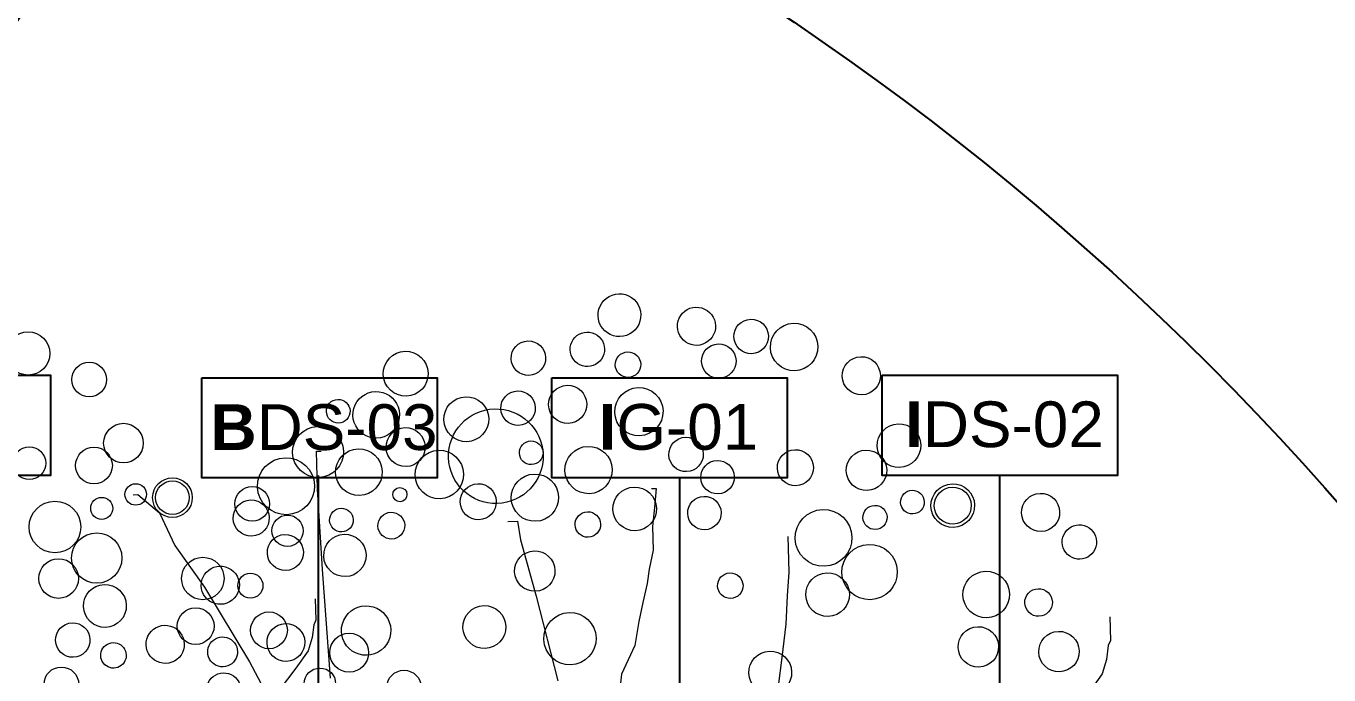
# Model space of a CAD drawing. Header units: metres. Extents: x -325 to 301, y -147 to 149.
# Drawn here: x 20.577 to 21.646, y 77.825 to 78.357 of the extents above; entities that cross this region are included whole.
import ezdxf

# ---------------------------------------------------------------- set-up
doc = ezdxf.new("R2010")
doc.units = ezdxf.units.M
doc.layers.add('-AUX-QAD', color=5, linetype='Continuous', plot=False)
doc.layers.add('-AUX_MON', color=3, linetype='Continuous', plot=False)
doc.layers.add('0-TX-1_25', color=7, linetype='Continuous', true_color=0x3f4f7f)
doc.layers.add('05-VEG-gris 50%', color=253, linetype='Continuous', lineweight=18)
doc.layers.add('1-CM', color=7, linetype='Continuous', lineweight=0)
doc.layers.add('A-KEYPLAN_HATCH', color=7, linetype='Continuous')
doc.layers.add('A_TEXT_2', color=7, linetype='Continuous')
doc.styles.get("Standard").update_dxf_attribs({"font": 'arial.ttf'})

# ---------------------------------------------------------------- blocks, each defined once
blk = doc.blocks.new('ccddddddddddd')
blk.add_lwpolyline([(94.73401807900518, 19.31669904664159), (94.73401807947084, 19.20720692630857), (94.72306444868445, 19.18530855188146), (94.71211094036698, 19.11961326375604), (94.69020380219445, 19.05391805805266), (94.6244823881425, 18.9663243945688), (94.53685383545235, 18.85683235758916), (94.42731814458966, 18.72544186376035), (94.2958753160201, 18.57215299457312), (94.18633962515742, 18.44076250074431), (94.09871107293293, 18.26557517424226), (94.01108251977712, 18.11228630598634), (93.94536110479385, 17.93709898088127), (93.8796396907419, 17.74001328041777), (93.81391827668995, 17.54292749799788), (93.74819686170667, 17.30204496672377), (93.66056830901653, 17.061162434984), (93.57293975679204, 16.7764830715023), (93.46340406592935, 16.44800687720999), (93.353868374601, 16.09763222653419), (93.22242554603145, 15.72535920049995), (93.11288985563442, 15.39688300620764)])
for centre, radius in [((93.31114502064884, 20.60870544845238), 0.1100385761945846), ((93.6178449545987, 20.466365726199), 0.08827588449571261), ((93.78214843012393, 20.13788953144103), 0.100948621194932), ((93.30019139032811, 20.0502958688885), 0.08341479203162756), ((93.6287984624505, 20.02839749492705), 0.09355456895831013), ((93.83691633632407, 19.87510854331776), 0.05475392728177474), ((94.02312694909051, 19.85321016935632), 0.100948621194932), ((94.02312694909051, 19.85321016935632), 0.08552993772729109), ((93.42068071104586, 19.72181967506185), 0.1313904942115585), ((93.66165923094377, 19.80941333761439), 0.05583111220221605), ((94.4284090665169, 19.80941333761439), 0.08827588449571261), ((94.6036661718972, 19.66707361536101), 0.0797138132272792), ((93.6287984624505, 19.5575815779157), 0.1281631355179718), ((93.6287984624505, 19.5575815779157), 0.1281631355179718), ((93.43163421889767, 19.45903868600726), 0.100948621194932), ((94.16552340891212, 19.43714031158015), 0.1078442209085107), ((94.40650192834437, 19.39334348030388), 0.06385108598971867), ((94.12170913256705, 19.19625778030604), 0.09355468922416664), ((94.49413048103452, 19.1634100950323), 0.09355468922416664), ((94.89874616917223, 19.0372787155211), 0.09914972109653161), ((93.4293061341159, 18.92029236769304), 0.08827586927244695), ((94.74539620196447, 18.88398976437747), 0.0797138132272792), ((95.17258533509448, 18.85114216106012), 0.08827586927244695)]:
    blk.add_circle(centre, radius)
blk = doc.blocks.new('hatch keyplan 2')
at = {"layer": 'A-KEYPLAN_HATCH'}
blk.add_lwpolyline([(0, 0.005476596624248486), (0.012874798693294, 0.005476596623793739), (0.012874798693294, -2.273736754432321e-13), (0, 0)], close=True, dxfattribs=at)
blk = doc.blocks.new('hatch keyplan')
at = {"layer": 'A-KEYPLAN_HATCH'}
blk.add_blockref('hatch keyplan 2', (1.430579833341536, 0.8521467901477053), dxfattribs=at)
blk = doc.blocks.new('T-01')
at = {"layer": 'A-KEYPLAN_HATCH'}
blk.add_blockref('hatch keyplan', (-1.430579833341536, -0.8521467901477053), dxfattribs=at)
at = {"layer": 'A_TEXT_2', "insert": (-0.0007977306934924266, 0.004083503112212838), "char_height": 0.0025, "attachment_point": 1}
blk.add_mtext_dynamic_manual_height_columns('\\pi0.00405;{\\fArial|b1|i0|c0|p34;T}-01', width=0.01456192034901793, gutter_width=0.015, heights=[0], dxfattribs=at)
blk = doc.blocks.new('B-DS03')
at = {"layer": 'A-KEYPLAN_HATCH'}
blk.add_blockref('hatch keyplan', (-1.430579833341536, -0.8521467901477053), dxfattribs=at)
at = {"layer": 'A_TEXT_2', "insert": (-0.0007977307988561444, 0.004032374434375541), "char_height": 0.0025, "attachment_point": 1}
blk.add_mtext_dynamic_manual_height_columns('\\pi0.00128;{\\fArial|b1|i0|c0|p34;B}DS-03', width=0.01456192034901793, gutter_width=0.015, heights=[0], dxfattribs=at)
blk = doc.blocks.new('I-06B')
at = {"layer": 'A-KEYPLAN_HATCH'}
blk.add_blockref('hatch keyplan', (-1.430579833341536, -0.8521467901477053), dxfattribs=at)
at = {"layer": 'A_TEXT_2', "insert": (-0.0007977307986626325, 0.00404589630651675), "char_height": 0.0025, "attachment_point": 1}
blk.add_mtext_dynamic_manual_height_columns('\\pi0.00206;{\\fArial|b1|i0|c0|p34;I}DS-02', width=0.01456192034901793, gutter_width=0.015, heights=[0], dxfattribs=at)
blk = doc.blocks.new('IG01')
at = {"layer": 'A-KEYPLAN_HATCH', "xscale": 10, "yscale": 10, "zscale": 10}
blk.add_blockref('hatch keyplan', (-14.30579833341537, -8.521467901477052), dxfattribs=at)
at = {"layer": 'A_TEXT_2', "insert": (-0.007977307986635651, 0.04045896306516727), "char_height": 0.025, "attachment_point": 1}
blk.add_mtext_dynamic_manual_height_columns('\\pi0.03354;{\\fArial|b1|i0|c0|p34;I}G-01', width=0.1456192034901793, gutter_width=0.15, heights=[0], dxfattribs=at)

msp = doc.modelspace()

# ---------------------------------------------------------------- linework, layer by layer
at = {"layer": '-AUX-QAD'}
for radius in [4.423163336561861, 4.207516772289723]:
    msp.add_circle((16.89760635375546, 80.82832178061602), radius, dxfattribs=at)
at = {"layer": '-AUX_MON'}
for radius in [2.605396921805838, 2.303722373471873]:
    msp.add_circle((19.91883515369868, 76.45016396264691), radius, dxfattribs=at)
at = {"layer": '0-TX-1_25'}
for p, q in [((20.81661889351015, 75.88580351560064), (20.81661889351015, 77.98870204491712)), ((21.3764666570174, 75.73643837905135), (21.37567636805196, 77.98870204491371))]:
    msp.add_line(p, q, dxfattribs=at)
msp.add_lwpolyline([(21.1129748639463, 75.63644658111613), (21.1129748639463, 77.98658681605394)], dxfattribs=at)
at = {"layer": '05-VEG-gris 50%'}
for p, q in [((20.81485488403686, 78.0084584618564), (20.81873791989037, 78.00857507135899)), ((20.81578739125379, 77.97740654345782), (20.81485488403686, 78.0084584618564)), ((20.81971047351234, 77.91147952970297), (20.81578739125379, 77.97740654345782)), ((21.0897745317603, 77.97786455020488), (21.09365756714814, 77.97798116017313)), ((21.09365756714814, 77.97798116017313), (21.09218231354006, 77.96239689622254)), ((20.66434899389841, 77.97285876400949), (20.66823202975192, 77.97297537351207)), ((20.66823202975192, 77.97297537351207), (20.68617193305963, 77.95797415800573)), ((20.68617193305963, 77.95797415800573), (20.69863698350363, 77.93115356635482)), ((21.09218231354006, 77.96239689622254), (21.09070703804591, 77.94681263227196)), ((20.9720413293513, 77.95101901494147), (20.97980740105831, 77.9512522344123)), ((20.97980740105831, 77.9512522344123), (20.98221516141766, 77.93578457996429)), ((21.09070703804591, 77.94681263227196), (21.09128985412516, 77.92740519066521)), ((20.98221516141766, 77.93578457996429), (20.99526302887224, 77.88955653203831)), ((21.20172325939038, 77.93849154818983), (21.20259748397493, 77.90938037844555)), ((20.69863698350363, 77.93115356635482), (20.72298426831239, 77.89691980952577)), ((21.09128985412516, 77.92740519066521), (21.08787307188013, 77.91176262196333)), ((20.82627446575188, 77.82232188224972), (20.81971047351234, 77.91147952970297)), ((21.08787307188013, 77.91176262196333), (21.08628125486993, 77.90005984065303)), ((21.20259748397493, 77.90938037844555), (21.20123877188288, 77.88991461718635)), ((20.72298426831239, 77.89691980952577), (20.75979660356515, 77.83586547548131)), ((21.08628125486993, 77.90005984065303), (21.08286447169357, 77.88441728661948)), ((20.99526302887224, 77.88955653203831), (21.01289331119605, 77.82015616983355)), ((21.08286447169357, 77.88441728661948), (21.07944768898287, 77.8687747179176)), ((21.20123877188288, 77.88991461718635), (21.19999664507904, 77.86656737398536)), ((21.46598930794843, 77.87261279836477), (21.46657212449335, 77.85320534232252)), ((21.07944768898287, 77.8687747179176), (21.0761474706056, 77.84925065167428)), ((21.19999664507904, 77.86656737398536), (21.19692955210903, 77.8392803433928)), ((21.0761474706056, 77.84925065167428), (21.06519774252646, 77.82561188425117)), ((21.46474715879285, 77.84926555469812), (21.46315534178265, 77.83756277362065)), ((21.46657212449335, 77.85320534232252), (21.46474715879285, 77.84926555469812)), ((21.19692955210903, 77.8392803433928), (21.1937458957369, 77.81587479520769)), ((21.46315534178265, 77.83756277362065), (21.45962199566983, 77.82580170199455)), ((20.75979660356515, 77.83586547548131), (20.80095822781422, 77.75940177777031)), ((21.06519774252646, 77.82561188425117), (21.06213064955645, 77.79832485342578)), ((21.45962199566983, 77.82580170199455), (21.44843914171778, 77.80992591358901))]:
    msp.add_line(p, q, dxfattribs=at)
for centre, major_axis, ratio, start_param, end_param in [((21.06351757094362, 78.12015120197267), (0.01243248633716994, 0.01243248633716994), 0.9999999999999436, 5.527808680557587, 11.81099398773717), ((21.12672304919087, 78.11106378772476), (0.0110690027817938, 0.0110690027817938), 0.9999999999997012, 5.527808680557434, 11.81099398773702), ((21.17166938025602, 78.10270107212656), (-0.009995397696246676, 0.009995397696246676), 0.9999999999997289, 3.95701235376289, 10.24019766094248), ((21.03715226331823, 78.09216449783364), (-0.009995397696245918, 0.009995397696245918), 0.9999999999999416, 3.95701235376272, 10.24019766094231), ((21.20690811144286, 78.09404684627609), (0.01379785116862531, 0.01379785116862531), 0.999999999999981, 5.527808680557628, 11.81099398773721), ((20.98878914954238, 78.08488464496278), (-0.009995397696246959, 0.009995397696246957), 0.9999999999998592, 3.957012353762754, 10.24019766094234), ((21.14507094629207, 78.08247736237192), (-0.00999539769624724, 0.009995397696247237), 0.999999999999867, 3.957012353762813, 10.2401976609424), ((20.88812162678786, 78.07214906370447), (-0.01302529553383459, 0.01302529553383459), 0.9999999999999654, 3.957012353762737, 10.24019766094232), ((21.0705660283389, 78.07957047015609), (0.007393876585378449, 0.007393876585378452), 0.9999999999999222, 5.527808680557628, 11.81099398773721), ((21.2620282741087, 78.07044969523506), (0.01106900469065516, 0.01106900469065516), 0.9999999999996932, 5.527808680557484, 11.81099398773707), ((21.02101906992593, 78.04700262519711), (0.01107001908527345, 0.01107001908527345), 0.9999999999999266, 5.527808680557527, 11.81099398773711), ((20.83269184313812, 78.04134705337876), (0.006865651716501258, 0.006865651716501259), 0.9999999999999094, 5.527808680557524, 11.81099398773711), ((20.86387269290262, 78.03839844862179), (-0.01352269868396799, 0.01352269868396799), 0.9999999999998554, 3.95701235376277, 10.24019766094236), ((20.93782521829107, 78.03479180276574), (-0.01302529553383463, 0.01302529553383463), 0.9999999999999148, 3.957012353762714, 10.2401976609423), ((20.98030548540973, 78.04383748933853), (0.00999539769624753, 0.009995397696247533), 0.9999999999998617, 5.527808680557511, 11.8109939877371), ((21.07949773313575, 78.04098879197792), (0.0140014390830761, 0.0140014390830761), 0.9999999999998576, 5.527808680557548, 11.81099398773713), ((20.96205593969771, 78.0044395432453), (-0.02746258840085956, 0.02746258840085956), 0.9999999999999678, 3.957012353762726, 10.24019766094231), ((21.29289948146888, 78.01310192911134), (-0.01265805228579766, 0.01265805228579766), 0.9999999999998236, 3.957012353762821, 10.24019766094241), ((20.8162089590738, 78.00782965706841), (-0.01478774357517051, 0.01478774357517051), 0.9999999999997663, 3.95701235376281, 10.2401976609424), ((20.88798685044148, 78.0119276715088), (0.01132175695610095, 0.01132175695610095), 0.9999999999999734, 5.527808680557609, 11.81099398773719), ((21.11822115115919, 78.00591374236339), (-0.009995397696245932, 0.00999539769624593), 0.9999999999999413, 3.957012353762783, 10.24019766094237), ((20.84973930938267, 77.99135413278074), (-0.01352270812789089, 0.0135227081278909), 0.9999999999999636, 3.95701235376275, 10.24019766094234), ((20.9156741155135, 77.98944920884625), (0.01407058628499341, 0.01407058628499341), 0.9999999999998506, 5.527808680557563, 11.81099398773715), ((20.99112041572207, 78.0072548641003), (-0.006864654877123053, 0.006864654877123053), 0.9999999999999911, 3.957012353762726, 10.24019766094231), ((21.03818309817561, 77.99312822219164), (-0.01372932008957835, 0.01372932008957835), 0.9999999999998259, 3.957012353762804, 10.24019766094239), ((21.20793894630023, 77.99501055596576), (0.01045946726609074, 0.01045946726609074), 0.9999999999997251, 5.527808680557458, 11.81099398773704), ((21.26630104703926, 77.99287821958953), (-0.01173090440891688, 0.01173090440891688), 0.9999999999995483, 3.957012353762926, 10.24019766094251), ((20.78984365191408, 77.9798429531622), (-0.01653597461458891, 0.0165359746145889), 0.999999999999948, 3.957012353762762, 10.24019766094235), ((21.14404371192776, 77.98726426438608), (0.009708172697088827, 0.009708172697088823), 0.9999999999995939, 5.527808680557382, 11.81099398773697), ((20.99416929574781, 77.97043902078823), (-0.01372932008957839, 0.0137293200895784), 0.9999999999997774, 3.957012353762828, 10.24019766094241), ((20.88332791904085, 77.9729378738086), (0.004118794993340999, 0.004118794993340999), 0.9999999999998037, 5.527808680557571, 11.81099398773716), ((20.94763114767247, 77.96709895530896), (-0.01045658659444047, 0.01045658659444047), 0.9999999999999878, 3.9570123537627, 10.24019766094229), ((21.07606273794644, 77.96124334844009), (-0.01265805228579607, 0.01265805228579607), 0.999999999999876, 3.9570123537628, 10.24019766094239), ((21.30400584170692, 77.9668155766669), (0.006865651716502817, 0.006865651716502817), 0.9999999999995492, 5.527808680557435, 11.81099398773702), ((21.33712819775664, 77.96392527666123), (0.0126580522857967, 0.0126580522857967), 0.999999999999969, 5.527808680557613, 11.8109939877372), ((21.33712819775664, 77.96392527666123), (0.01072468757807461, 0.01072468757807461), 0.9999999999997182, 5.527808680557482, 11.81099398773707), ((20.76128518998721, 77.95373290126392), (0.01048147691433601, 0.01048147691433601), 0.9999999999998793, 5.527808680557549, 11.81099398773713), ((21.13326882848614, 77.95780326590122), (-0.009708174873520341, 0.009708174873520345), 0.999999999999841, 3.957012353762793, 10.24019766094238), ((21.40919749809527, 77.95831957739958), (-0.01106900469065414, 0.01106900469065414), 0.9999999999998839, 3.957012353762742, 10.24019766094233), ((20.83537279905849, 77.95207279595726), (-0.006865651716501942, 0.006865651716501943), 0.999999999999804, 3.957012353762861, 10.24019766094245), ((20.8763195094476, 77.94747496676811), (-0.00776802609714702, 0.00776802609714702), 0.9999999999997599, 3.957012353762772, 10.24019766094236), ((21.03758206915208, 77.94843278896244), (0.007393866989791653, 0.007393866989791653), 0.9999999999999677, 5.527808680557571, 11.81099398773716), ((21.23104410383948, 77.93742957060405), (-0.01647519030869168, 0.01647519030869168), 0.9999999999999986, 3.957012353762735, 10.24019766094232), ((21.27329124415391, 77.95423823666007), (-0.007000721050615392, 0.007000721050615392), 0.9999999999996966, 3.957012353762846, 10.24019766094243), ((21.44101944610574, 77.93402276864455), (0.009995397696248742, 0.009995397696248742), 0.9999999999996225, 5.527808680557455, 11.81099398773704), ((20.78934065390476, 77.92543799966754), (0.01045658659444186, 0.01045658659444186), 0.9999999999999111, 5.527808680557599, 11.81099398773718), ((20.83818853085958, 77.92301993096427), (0.01228379498422879, 0.01228379498422879), 0.9999999999999697, 5.527808680557557, 11.81099398773714), ((20.994034497981, 77.91021762766124), (0.01173091408571413, 0.01173091408571413), 0.9999999999997723, 5.527808680557507, 11.81099398773709), ((21.26880715785646, 77.90942619322979), (0.01607050845563779, 0.01607050845563778), 0.9999999999998156, 5.527808680557484, 11.81099398773707), ((21.26880715785646, 77.90942619322979), (0.01607050845563779, 0.01607050845563778), 0.9999999999998156, 5.527808680557484, 11.81099398773707), ((20.73592919062921, 77.89858158329682), (0.01107225302310466, 0.01107225302310467), 0.9999999999998086, 5.527808680557505, 11.81099398773709), ((21.15449073908948, 77.89822322666825), (0.007393876585377532, 0.007393876585377532), 0.9999999999998321, 5.527808680557593, 11.81099398773718), ((21.23438437048443, 77.89090999799029), (0.01265805228579753, 0.01265805228579753), 0.9999999999997861, 5.527808680557472, 11.81099398773706), ((21.3645826442922, 77.89093494206847), (-0.01352269868396626, 0.01352269868396626), 0.9999999999999218, 3.957012353762789, 10.24019766094237), ((20.64121961452165, 77.88162505045713), (-0.01243248633716904, 0.01243248633716904), 0.9999999999999873, 3.957012353762727, 10.24019766094231), ((21.40752916501933, 77.8844546696748), (-0.008006353879783044, 0.008006353879783048), 0.999999999999873, 3.957012353762857, 10.24019766094244), ((20.85558568684482, 77.86138254847558), (0.0143343051485349, 0.0143343051485349), 0.9999999999999049, 5.527808680557583, 11.81099398773717), ((20.95266158178546, 77.86429779186093), (-0.01243248633717032, 0.01243248633717032), 0.9999999999998386, 3.957012353762798, 10.24019766094239), ((21.02290591642358, 77.85475229077221), (-0.01516458164905534, 0.01516458164905533), 0.999999999999948, 3.957012353762742, 10.24019766094233), ((20.6148543064306, 77.85363834701658), (0.009995397696247042, 0.009995397696247042), 0.9999999999998405, 5.527808680557567, 11.81099398773715), ((20.69074833903559, 77.85009000544616), (-0.01106900278179258, 0.01106900278179258), 0.9999999999999816, 3.957012353762752, 10.24019766094234), ((20.78980720460513, 77.85163720325747), (-0.01098346020579451, 0.01098346020579451), 0.9999999999999878, 3.957012353762741, 10.24019766094233), ((21.35809876861148, 77.8480053425412), (-0.01173091948917477, 0.01173091948917477), 0.9999999999999808, 3.957012353762708, 10.24019766094229), ((21.42428522322425, 77.84416546231316), (-0.0117309194891745, 0.0117309194891745), 0.9999999999998687, 3.957012353762823, 10.24019766094241), ((20.64826807191693, 77.84104431887337), (-0.00739387658537877, 0.00739387658537877), 0.9999999999996687, 3.957012353762855, 10.24019766094244), ((20.73786041837283, 77.84390591598296), (0.008673024021420455, 0.008673024021420457), 0.9999999999998127, 5.527808680557487, 11.81099398773707), ((21.18731069143959, 77.8269399746898), (0.01243248633716986, 0.01243248633716986), 0.9999999999999625, 5.527808680557595, 11.81099398773718), ((20.738695837074, 77.81248914940463), (-0.009995397696246175, 0.009995397696246173), 0.9999999999998255, 3.957012353762841, 10.24019766094243)]:
    msp.add_ellipse(centre, major_axis=major_axis, ratio=ratio, start_param=start_param, end_param=end_param, dxfattribs=at)

# ---------------------------------------------------------------- block references
at = {"layer": '0-TX-1_25'}
for name, p, xscale, yscale, zscale in [('T-01', (20.40346143161317, 77.98870204491202), 15, 15, 15), ('B-DS03', (20.72070678124286, 77.98658681604884), 15, 15, 15), ('I-06B', (21.27911537800392, 77.98870204491429), 14.99999999999999, 14.99999999999999, 14.99999999999999)]:
    msp.add_blockref(name, p, dxfattribs=dict(at, xscale=xscale, yscale=yscale, zscale=zscale))
at = {"layer": '05-VEG-gris 50%', "xscale": 0.1612088227195918, "yscale": 0.1612088227195918, "zscale": 0.1612085727818207, "rotation": 1.720107351731523}
msp.add_blockref('ccddddddddddd', (5.642197555709885, 74.31642013743405), dxfattribs=at)
at = {"layer": '1-CM', "xscale": 1.5, "yscale": 1.5, "zscale": 1.5}
msp.add_blockref('IG01', (21.00808986493415, 77.98658681604202), dxfattribs=at)

doc.saveas('drawing.dxf')
